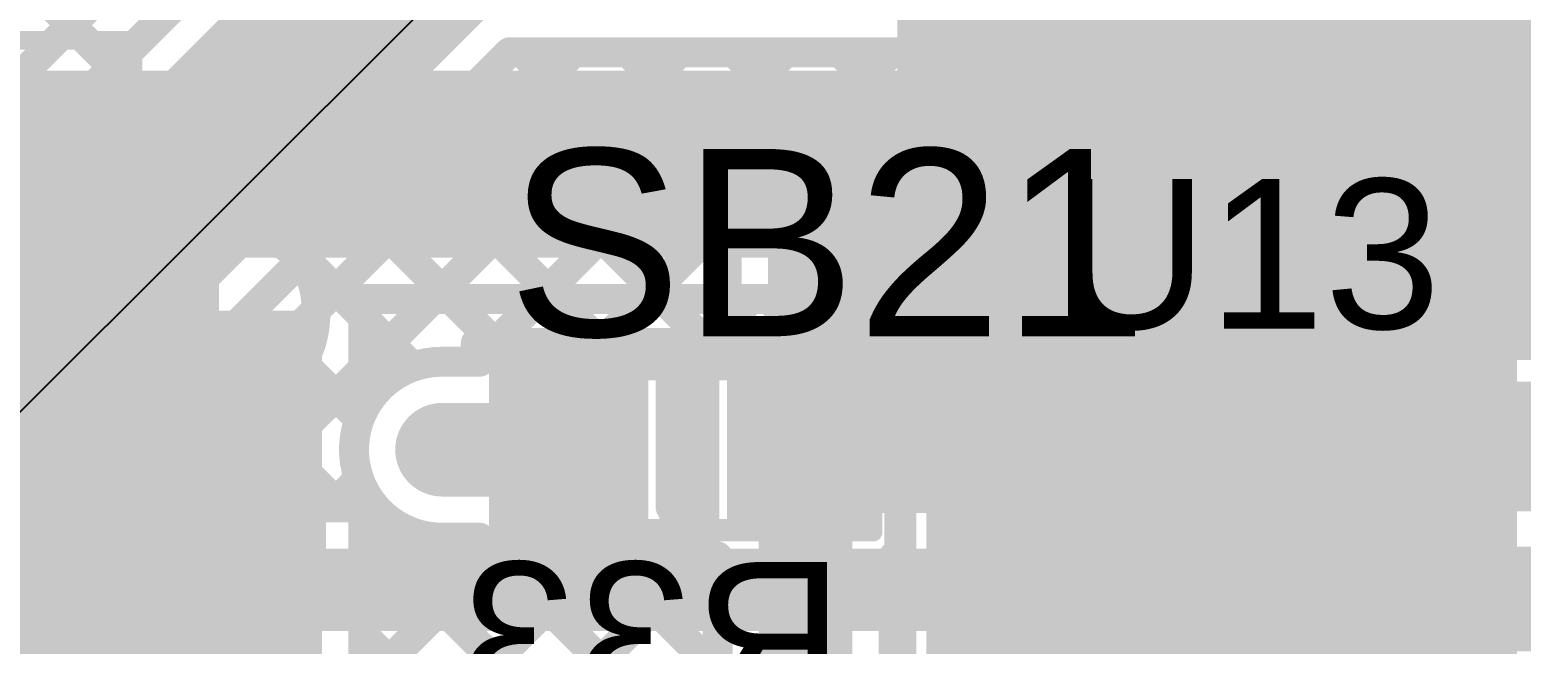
# Model space of a CAD drawing. Header units: millimetres. Extents: x 0 to 214, y 0 to 214.
# Drawn here: x 0.4181 to 0.8161, y 0.4729 to 0.637 of the extents above; entities that cross this region are included whole.
import ezdxf

# ---------------------------------------------------------------- set-up
doc = ezdxf.new("R2010")
doc.units = ezdxf.units.MM
doc.header["$MEASUREMENT"] = 0
for name, color, linetype in [('BottomLayer', 5, 'Continuous'), ('BottomOverlay', 54, 'Continuous'), ('BottomPaste', 16, 'Continuous'), ('BottomSolder', 6, 'Continuous'), ('MultiLayer', 9, 'Continuous'), ('TopLayer', 1, 'Continuous'), ('TopOverlay', 2, 'Continuous'), ('TopPaste', 8, 'Continuous'), ('TopSolder', 216, 'Continuous'), ('ViaHoleLayer', 16, 'Continuous')]:
    doc.layers.add(name, color=color, linetype=linetype)
doc.styles.add('Arial', font='', dxfattribs={"height": 0.2})
doc.styles.get('Arial').set_extended_font_data('Arial')

# ---------------------------------------------------------------- blocks, each defined once
blk = doc.blocks.new('SOT_23_6_25')
at = {"layer": 'TopLayer'}
for points in [[(-0.07323, 0.04961), (-0.02913, 0.04961), (-0.02913, 0.0252), (-0.07323, 0.0252)], [(0.02913, 0.04961), (0.07323, 0.04961), (0.07323, 0.0252), (0.02913, 0.0252)], [(-0.07323, 0.0122), (-0.02913, 0.0122), (-0.02913, -0.0122), (-0.07323, -0.0122)], [(0.02913, 0.0122), (0.07323, 0.0122), (0.07323, -0.0122), (0.02913, -0.0122)], [(-0.07323, -0.0252), (-0.02913, -0.0252), (-0.02913, -0.04961), (-0.07323, -0.04961)], [(0.02913, -0.0252), (0.07323, -0.0252), (0.07323, -0.04961), (0.02913, -0.04961)]]:
    blk.add_hatch(color=1, dxfattribs=at).paths.add_polyline_path(points)
at = {"layer": 'TopPaste'}
for points in [[(-0.07323, 0.04961), (-0.02913, 0.04961), (-0.02913, 0.0252), (-0.07323, 0.0252)], [(0.02913, 0.04961), (0.07323, 0.04961), (0.07323, 0.0252), (0.02913, 0.0252)], [(-0.07323, 0.0122), (-0.02913, 0.0122), (-0.02913, -0.0122), (-0.07323, -0.0122)], [(0.02913, 0.0122), (0.07323, 0.0122), (0.07323, -0.0122), (0.02913, -0.0122)], [(-0.07323, -0.0252), (-0.02913, -0.0252), (-0.02913, -0.04961), (-0.07323, -0.04961)], [(0.02913, -0.0252), (0.07323, -0.0252), (0.07323, -0.04961), (0.02913, -0.04961)]]:
    blk.add_hatch(color=8, dxfattribs=at).paths.add_polyline_path(points)
at = {"layer": 'TopSolder'}
for points in [[(-0.07723, 0.05361), (-0.02513, 0.05361), (-0.02513, 0.0212), (-0.07723, 0.0212)], [(0.02513, 0.05361), (0.07723, 0.05361), (0.07723, 0.0212), (0.02513, 0.0212)], [(-0.07723, 0.0162), (-0.02513, 0.0162), (-0.02513, -0.0162), (-0.07723, -0.0162)], [(0.02513, 0.0162), (0.07723, 0.0162), (0.07723, -0.0162), (0.02513, -0.0162)], [(-0.07723, -0.0212), (-0.02513, -0.0212), (-0.02513, -0.05361), (-0.07723, -0.05361)], [(0.02513, -0.0212), (0.07723, -0.0212), (0.07723, -0.05361), (0.02513, -0.05361)]]:
    blk.add_hatch(color=216, dxfattribs=at).paths.add_polyline_path(points)
at = {"layer": 'TopOverlay'}
for points, const_width in [([(-0.054, 0.063, 1), (-0.062, 0.063, 1)], 0.01), ([(-0.0645, 0.063, 1), (-0.0595, 0.063, 1)], 0.005), ([(-0.0565, 0.063, 1), (-0.0515, 0.063, 1)], 0.005), ([(-0.03125, 0.059, 1), (-0.02875, 0.059, 1)], 0.0025), ([(0.03275, 0.059, 1), (0.03525, 0.059, 1)], 0.0025), ([(-0.03125, -0.059, 1), (-0.02875, -0.059, 1)], 0.0025), ([(0.03275, -0.059, 1), (0.03525, -0.059, 1)], 0.0025)]:
    blk.add_lwpolyline(points, format="xyb", close=True, dxfattribs=dict(at, const_width=const_width))
at = {"layer": 'TopOverlay', "const_width": 0.005}
for points in [[(-0.03, 0.059), (0.034, 0.059)], [(-0.03, -0.059), (0.034, -0.059)]]:
    blk.add_lwpolyline(points, dxfattribs=at)
blk = doc.blocks.new('S______B______29')
at = {"layer": 'TopLayer'}
for points in [[(-0.045, -0.0175), (-0.045, 0.0175), (-0.015, 0.0175), (-0.015, -0.0175)], [(0.015, -0.0175), (0.015, 0.0175), (0.045, 0.0175), (0.045, -0.0175)]]:
    blk.add_hatch(color=1, dxfattribs=at).paths.add_polyline_path(points)
at = {"layer": 'TopPaste'}
for points in [[(-0.045, -0.0175), (-0.045, 0.0175), (-0.015, 0.0175), (-0.015, -0.0175)], [(0.015, -0.0175), (0.015, 0.0175), (0.045, 0.0175), (0.045, -0.0175)]]:
    blk.add_hatch(color=8, dxfattribs=at).paths.add_polyline_path(points)
at = {"layer": 'TopSolder'}
for points in [[(-0.049, -0.0215), (-0.049, 0.0215), (-0.011, 0.0215), (-0.011, -0.0215)], [(0.011, -0.0215), (0.011, 0.0215), (0.049, 0.0215), (0.049, -0.0215)]]:
    blk.add_hatch(color=216, dxfattribs=at).paths.add_polyline_path(points)
at = {"layer": 'TopOverlay', "const_width": 0.005}
for points in [[(0.05, 0.022), (-0.05, 0.022)], [(-0.05, 0.022), (-0.05, -0.022)], [(0.05, 0.022), (0.05, -0.022)], [(0.05, -0.022), (-0.05, -0.022)]]:
    blk.add_lwpolyline(points, dxfattribs=at)
at = {"layer": 'TopOverlay', "const_width": 0.0025}
for points in [[(-0.05125, 0.022, 1), (-0.04875, 0.022, 1)], [(-0.05125, 0.022, 1), (-0.04875, 0.022, 1)], [(0.04875, 0.022, 1), (0.05125, 0.022, 1)], [(0.04875, 0.022, 1), (0.05125, 0.022, 1)], [(-0.05125, -0.022, 1), (-0.04875, -0.022, 1)], [(-0.05125, -0.022, 1), (-0.04875, -0.022, 1)], [(0.04875, -0.022, 1), (0.05125, -0.022, 1)], [(0.04875, -0.022, 1), (0.05125, -0.022, 1)]]:
    blk.add_lwpolyline(points, format="xyb", close=True, dxfattribs=at)
blk = doc.blocks.new('RES_0603_B_61')
at = {"layer": 'BottomLayer'}
for points in [[(-0.045, -0.0175), (-0.045, 0.0175), (-0.015, 0.0175), (-0.015, -0.0175)], [(0.015, -0.0175), (0.015, 0.0175), (0.045, 0.0175), (0.045, -0.0175)]]:
    blk.add_hatch(color=5, dxfattribs=at).paths.add_polyline_path(points)
at = {"layer": 'BottomPaste'}
for points in [[(-0.045, -0.0175), (-0.045, 0.0175), (-0.015, 0.0175), (-0.015, -0.0175)], [(0.015, -0.0175), (0.015, 0.0175), (0.045, 0.0175), (0.045, -0.0175)]]:
    blk.add_hatch(color=16, dxfattribs=at).paths.add_polyline_path(points)
at = {"layer": 'BottomSolder'}
for points in [[(-0.049, -0.0215), (-0.049, 0.0215), (-0.011, 0.0215), (-0.011, -0.0215)], [(0.011, -0.0215), (0.011, 0.0215), (0.049, 0.0215), (0.049, -0.0215)]]:
    blk.add_hatch(color=6, dxfattribs=at).paths.add_polyline_path(points)
at = {"layer": 'BottomOverlay', "const_width": 0.005}
for points in [[(-0.049, 0.021), (-0.049, -0.021)], [(0.049, 0.021), (-0.049, 0.021)], [(0.049, 0.021), (0.049, -0.021)], [(0.049, -0.021), (-0.049, -0.021)]]:
    blk.add_lwpolyline(points, dxfattribs=at)
at = {"layer": 'BottomOverlay', "const_width": 0.0025}
for points in [[(-0.05025, 0.021, 1), (-0.04775, 0.021, 1)], [(-0.05025, 0.021, 1), (-0.04775, 0.021, 1)], [(0.04775, 0.021, 1), (0.05025, 0.021, 1)], [(0.04775, 0.021, 1), (0.05025, 0.021, 1)], [(-0.05025, -0.021, 1), (-0.04775, -0.021, 1)], [(-0.05025, -0.021, 1), (-0.04775, -0.021, 1)], [(0.04775, -0.021, 1), (0.05025, -0.021, 1)], [(0.04775, -0.021, 1), (0.05025, -0.021, 1)]]:
    blk.add_lwpolyline(points, format="xyb", close=True, dxfattribs=at)
blk = doc.blocks.new('TBP01R1_508_02BE_100')
at = {"layer": 'BottomLayer'}
h = blk.add_hatch(color=5, dxfattribs=at)
edge = h.paths.add_edge_path()
edge.add_arc((0.1, 0), 0.05906, 0, 360)
at = {"layer": 'BottomSolder'}
h = blk.add_hatch(color=6, dxfattribs=at)
edge = h.paths.add_edge_path()
edge.add_arc((0.1, 0), 0.06306, 0, 360)
at = {"layer": 'MultiLayer'}
h = blk.add_hatch(color=9, dxfattribs=at)
edge = h.paths.add_edge_path()
edge.add_arc((0.1, 0), 0.05906, 0, 360)
at = {"layer": 'TopLayer'}
h = blk.add_hatch(color=1, dxfattribs=at)
edge = h.paths.add_edge_path()
edge.add_arc((0.1, 0), 0.05906, 0, 360)
at = {"layer": 'TopSolder'}
h = blk.add_hatch(color=216, dxfattribs=at)
edge = h.paths.add_edge_path()
edge.add_arc((0.1, 0), 0.06306, 0, 360)
at = {"layer": 'TopOverlay', "const_width": 0.005}
for points in [[(0.2315, 0.3937), (0.2315, -0.07874)], [(-0.2315, -0.07874), (0.2315, -0.07874)]]:
    blk.add_lwpolyline(points, dxfattribs=at)
at = {"layer": 'TopOverlay', "const_width": 0.0025}
blk.add_lwpolyline([(0.23025, -0.07874, 1), (0.23275, -0.07874, 1)], format="xyb", close=True, dxfattribs=at)
blk.add_lwpolyline([(0.23025, -0.07874, 1), (0.23275, -0.07874, 1)], format="xyb", close=True, dxfattribs=at)
blk = doc.blocks.new('PMEG045V100EPD_B_264')
at = {"layer": 'BottomLayer'}
for points in [[(-0.0748, 0.18425), (0.0748, 0.18425), (0.0748, -0.01102), (-0.0748, -0.01102)], [(-0.07343, -0.05827), (-0.01043, -0.05827), (-0.01043, -0.11496), (-0.07343, -0.11496)], [(0.01043, -0.05827), (0.07343, -0.05827), (0.07343, -0.11496), (0.01043, -0.11496)]]:
    blk.add_hatch(color=5, dxfattribs=at).paths.add_polyline_path(points)
at = {"layer": 'BottomOverlay'}
for points in [[(-0.08399, 0.18799), (0.08601, 0.18799), (0.08601, 0.29099), (-0.08399, 0.29099)], [(-0.085, 0.14598), (-0.076, 0.14598), (-0.076, 0.18898), (-0.085, 0.18898)], [(0.07599, 0.14599), (0.08499, 0.14599), (0.08499, 0.18899), (0.07599, 0.18899)]]:
    blk.add_hatch(color=54, dxfattribs=at).paths.add_polyline_path(points)
at = {"layer": 'BottomPaste'}
for points in [[(-0.0748, 0.18425), (0.0748, 0.18425), (0.0748, -0.01102), (-0.0748, -0.01102)], [(-0.07343, -0.05827), (-0.01043, -0.05827), (-0.01043, -0.11496), (-0.07343, -0.11496)], [(0.01043, -0.05827), (0.07343, -0.05827), (0.07343, -0.11496), (0.01043, -0.11496)]]:
    blk.add_hatch(color=16, dxfattribs=at).paths.add_polyline_path(points)
at = {"layer": 'BottomSolder'}
for points in [[(-0.0788, 0.18825), (0.0788, 0.18825), (0.0788, -0.01502), (-0.0788, -0.01502)], [(-0.07743, -0.05427), (-0.00643, -0.05427), (-0.00643, -0.11896), (-0.07743, -0.11896)], [(0.00643, -0.05427), (0.07743, -0.05427), (0.07743, -0.11896), (0.00643, -0.11896)]]:
    blk.add_hatch(color=6, dxfattribs=at).paths.add_polyline_path(points)
at = {"layer": 'BottomOverlay', "const_width": 0.005}
for points in [[(-0.084, -0.08236), (-0.084, 0.291)], [(-0.084, 0.291), (0.086, 0.291)], [(0.086, -0.08178), (0.086, 0.291)], [(0.07944, -0.08178), (0.086, -0.08178)], [(-0.084, -0.08236), (-0.07981, -0.08236)]]:
    blk.add_lwpolyline(points, dxfattribs=at)
at = {"layer": 'BottomOverlay', "const_width": 0.0025}
for points in [[(-0.08525, 0.291, 1), (-0.08275, 0.291, 1)], [(-0.08525, 0.291, 1), (-0.08275, 0.291, 1)], [(0.08475, 0.291, 1), (0.08725, 0.291, 1)], [(0.08475, 0.291, 1), (0.08725, 0.291, 1)], [(0.07819, -0.08178, 1), (0.08069, -0.08178, 1)], [(0.08475, -0.08178, 1), (0.08725, -0.08178, 1)], [(0.08475, -0.08178, 1), (0.08725, -0.08178, 1)], [(-0.08525, -0.08236, 1), (-0.08275, -0.08236, 1)], [(-0.08525, -0.08236, 1), (-0.08275, -0.08236, 1)], [(-0.08106, -0.08236, 1), (-0.07856, -0.08236, 1)]]:
    blk.add_lwpolyline(points, format="xyb", close=True, dxfattribs=at)

msp = doc.modelspace()

# ---------------------------------------------------------------- hatches: boundary and pattern name
at = {"layer": 'BottomLayer'}
h = msp.add_hatch(color=5, dxfattribs=at)
edge = h.paths.add_edge_path()
edge.add_arc((0.667, 0.574), 0.01181, 0, 360)
h = msp.add_hatch(color=5, dxfattribs=at)
edge = h.paths.add_edge_path()
edge.add_arc((0.694, 0.574), 0.01181, 0, 360)
msp.add_hatch(color=5, dxfattribs=at).paths.add_polyline_path([(0.30014, 0.40928), (0.49614, 0.40928), (0.49614, 0.562), (0.30014, 0.562)])
h = msp.add_hatch(color=5, dxfattribs=at)
edge = h.paths.add_edge_path()
edge.add_arc((0.52814, 0.52487), 0.01181, 0, 360)
at = {"layer": 'BottomSolder'}
h = msp.add_hatch(color=6, dxfattribs=at)
edge = h.paths.add_edge_path()
edge.add_arc((0.667, 0.574), 0.00991, 0, 360)
h = msp.add_hatch(color=6, dxfattribs=at)
edge = h.paths.add_edge_path()
edge.add_arc((0.694, 0.574), 0.00991, 0, 360)
h = msp.add_hatch(color=6, dxfattribs=at)
edge = h.paths.add_edge_path()
edge.add_arc((0.52814, 0.52487), 0.00991, 0, 360)
at = {"layer": 'TopLayer'}
for points in [[(0.709, 0.592), (0.6151, 0.592), (0.6151, 0.508), (0.709, 0.508)], [(0.764, 0.5084), (0.861, 0.5084), (0.861, 0.543), (0.764, 0.543)], [(0.764, 0.471), (0.865, 0.471), (0.865, 0.499), (0.764, 0.499)]]:
    msp.add_hatch(color=1, dxfattribs=at).paths.add_polyline_path(points)
h = msp.add_hatch(color=1, dxfattribs=at)
edge = h.paths.add_edge_path()
edge.add_arc((0.667, 0.574), 0.01181, 0, 360)
h = msp.add_hatch(color=1, dxfattribs=at)
edge = h.paths.add_edge_path()
edge.add_arc((0.694, 0.574), 0.01181, 0, 360)
h = msp.add_hatch(color=1, dxfattribs=at)
edge = h.paths.add_edge_path()
edge.add_arc((0.52814, 0.52487), 0.01181, 0, 360)
at = {"layer": 'TopSolder'}
h = msp.add_hatch(color=216, dxfattribs=at)
edge = h.paths.add_edge_path()
edge.add_arc((0.667, 0.574), 0.00991, 0, 360)
h = msp.add_hatch(color=216, dxfattribs=at)
edge = h.paths.add_edge_path()
edge.add_arc((0.694, 0.574), 0.00991, 0, 360)
h = msp.add_hatch(color=216, dxfattribs=at)
edge = h.paths.add_edge_path()
edge.add_arc((0.52814, 0.52487), 0.00991, 0, 360)
at = {"layer": 'ViaHoleLayer'}
h = msp.add_hatch(color=16, dxfattribs=at)
edge = h.paths.add_edge_path()
edge.add_arc((0.667, 0.574), 0.00591, 0, 360)
h = msp.add_hatch(color=16, dxfattribs=at)
edge = h.paths.add_edge_path()
edge.add_arc((0.694, 0.574), 0.00591, 0, 360)
h = msp.add_hatch(color=16, dxfattribs=at)
edge = h.paths.add_edge_path()
edge.add_arc((0.52814, 0.52487), 0.00591, 0, 360)

# ---------------------------------------------------------------- linework, layer by layer
at = {"layer": 'BottomLayer'}
for points, const_width in [([(0.771, 0.669), (0.913, 0.527)], 0.05), ([(0.27112, 0.60112), (0.68634, 0.60112)], 0.05), ([(0.68634, 0.60112), (0.70373, 0.58373)], 0.05), ([(0.70373, 0.58373), (0.73614, 0.55132)], 0.05), ([(0.73614, 0.52849), (0.73614, 0.55132)], 0.05), ([(0.50714, 0.56512), (0.64599, 0.56512)], 0.008), ([(0.50714, 0.54657), (0.5257, 0.56512)], 0.008), ([(0.50714, 0.53542), (0.50714, 0.56512)], 0.008), ([(0.53049, 0.56512), (0.54224, 0.55337)], 0.008), ([(0.54223, 0.55337), (0.55398, 0.56512)], 0.008), ([(0.55877, 0.56512), (0.57053, 0.55337)], 0.008), ([(0.57051, 0.55337), (0.58226, 0.56512)], 0.008), ([(0.58706, 0.56512), (0.59881, 0.55337)], 0.008), ([(0.5988, 0.55337), (0.61055, 0.56512)], 0.008), ([(0.61534, 0.56512), (0.62709, 0.55337)], 0.008), ([(0.62708, 0.55337), (0.63883, 0.56512)], 0.008), ([(0.64363, 0.56512), (0.65034, 0.55841)], 0.008), ([(0.50714, 0.56019), (0.5203, 0.54703)], 0.008), ([(0.65034, 0.39), (0.65034, 0.55842)], 0.008), ([(0.53814, 0.54837), (0.53814, 0.55337)], 0.008), ([(0.53814, 0.55337), (0.59014, 0.55337)], 0.008), ([(0.53814, 0.54928), (0.54223, 0.55337)], 0.008), ([(0.59014, 0.49637), (0.59014, 0.55337)], 0.008), ([(0.59814, 0.55337), (0.65014, 0.55337)], 0.008), ([(0.59814, 0.49637), (0.59814, 0.55337)], 0.008), ([(0.65014, 0.49637), (0.65014, 0.55337)], 0.008), ([(0.59014, 0.54471), (0.59814, 0.55271)], 0.008), ([(0.52814, 0.54837), (0.53814, 0.54837)], 0.008), ([(0.52814, 0.52487), (0.56414, 0.52487)], 0.025), ([(0.59014, 0.53376), (0.59814, 0.52576)], 0.008), ([(0.62514, 0.32286), (0.62514, 0.52287)], 0.025), ([(0.59014, 0.51643), (0.59814, 0.52443)], 0.008), ([(0.50714, 0.40717), (0.50714, 0.51432)], 0.008), ([(0.59014, 0.50547), (0.59814, 0.49747)], 0.008), ([(0.50714, 0.50362), (0.60164, 0.40912)], 0.008), ([(0.50714, 0.49), (0.51998, 0.50283)], 0.008), ([(0.52814, 0.50137), (0.53814, 0.50137)], 0.008), ([(0.53814, 0.49637), (0.53814, 0.50137)], 0.008), ([(0.53814, 0.5009), (0.54267, 0.49637)], 0.008), ([(0.50714, 0.46171), (0.5418, 0.49637)], 0.008), ([(0.50714, 0.43343), (0.57008, 0.49637)], 0.008), ([(0.50714, 0.40515), (0.59837, 0.49637)], 0.008), ([(0.53814, 0.49637), (0.59014, 0.49637)], 0.008), ([(0.54267, 0.49637), (0.60164, 0.4374)], 0.008), ([(0.57096, 0.49637), (0.60164, 0.46569)], 0.008), ([(0.59814, 0.49637), (0.60164, 0.49637)], 0.008), ([(0.59924, 0.49637), (0.60164, 0.49397)], 0.008), ([(0.60164, 0.32293), (0.60164, 0.49637)], 0.008), ([(0.64864, 0.32286), (0.64864, 0.49637)], 0.008), ([(0.50714, 0.47533), (0.60164, 0.38083)], 0.008), ([(0.50714, 0.37686), (0.60164, 0.47136)], 0.008)]:
    msp.add_lwpolyline(points, dxfattribs=dict(at, const_width=const_width))
for points, const_width in [([(0.67384, 0.60112, 1), (0.69884, 0.60112, 1)], 0.025), ([(0.67384, 0.60112, 1), (0.69884, 0.60112, 1)], 0.025), ([(0.69123, 0.58373, 1), (0.71623, 0.58373, 1)], 0.025), ([(0.69123, 0.58373, 1), (0.71623, 0.58373, 1)], 0.025), ([(0.72364, 0.55132, 1), (0.74864, 0.55132, 1)], 0.025), ([(0.72364, 0.55132, 1), (0.74864, 0.55132, 1)], 0.025), ([(0.50514, 0.56512, 1), (0.50914, 0.56512, 1)], 0.004), ([(0.50514, 0.56512, 1), (0.50914, 0.56512, 1)], 0.004), ([(0.5237, 0.56512, 1), (0.5277, 0.56512, 1)], 0.004), ([(0.52849, 0.56512, 1), (0.53249, 0.56512, 1)], 0.004), ([(0.55198, 0.56512, 1), (0.55598, 0.56512, 1)], 0.004), ([(0.55677, 0.56512, 1), (0.56077, 0.56512, 1)], 0.004), ([(0.58026, 0.56512, 1), (0.58426, 0.56512, 1)], 0.004), ([(0.58506, 0.56512, 1), (0.58906, 0.56512, 1)], 0.004), ([(0.60855, 0.56512, 1), (0.61255, 0.56512, 1)], 0.004), ([(0.61334, 0.56512, 1), (0.61734, 0.56512, 1)], 0.004), ([(0.63683, 0.56512, 1), (0.64083, 0.56512, 1)], 0.004), ([(0.64163, 0.56512, 1), (0.64563, 0.56512, 1)], 0.004), ([(0.64399, 0.56512, 1), (0.64799, 0.56512, 1)], 0.004), ([(0.64399, 0.56512, 1), (0.64799, 0.56512, 1)], 0.004), ([(0.50514, 0.56019, 1), (0.50914, 0.56019, 1)], 0.004), ([(0.64834, 0.55842, 1), (0.65234, 0.55842, 1)], 0.004), ([(0.64834, 0.55842, 1), (0.65234, 0.55842, 1)], 0.004), ([(0.64834, 0.55841, 1), (0.65234, 0.55841, 1)], 0.004), ([(0.53614, 0.55337, 1), (0.54014, 0.55337, 1)], 0.004), ([(0.53614, 0.55337, 1), (0.54014, 0.55337, 1)], 0.004), ([(0.54023, 0.55337, 1), (0.54423, 0.55337, 1)], 0.004), ([(0.54023, 0.55337, 1), (0.54423, 0.55337, 1)], 0.004), ([(0.54024, 0.55337, 1), (0.54424, 0.55337, 1)], 0.004), ([(0.56851, 0.55337, 1), (0.57251, 0.55337, 1)], 0.004), ([(0.56853, 0.55337, 1), (0.57253, 0.55337, 1)], 0.004), ([(0.58814, 0.55337, 1), (0.59214, 0.55337, 1)], 0.004), ([(0.58814, 0.55337, 1), (0.59214, 0.55337, 1)], 0.004), ([(0.59614, 0.55337, 1), (0.60014, 0.55337, 1)], 0.004), ([(0.59614, 0.55337, 1), (0.60014, 0.55337, 1)], 0.004), ([(0.5968, 0.55337, 1), (0.6008, 0.55337, 1)], 0.004), ([(0.59681, 0.55337, 1), (0.60081, 0.55337, 1)], 0.004), ([(0.62508, 0.55337, 1), (0.62908, 0.55337, 1)], 0.004), ([(0.62509, 0.55337, 1), (0.62909, 0.55337, 1)], 0.004), ([(0.64814, 0.55337, 1), (0.65214, 0.55337, 1)], 0.004), ([(0.64814, 0.55337, 1), (0.65214, 0.55337, 1)], 0.004), ([(0.53614, 0.54928, 1), (0.54014, 0.54928, 1)], 0.004), ([(0.59614, 0.55271, 1), (0.60014, 0.55271, 1)], 0.004), ([(0.72364, 0.52849, 1), (0.74864, 0.52849, 1)], 0.025), ([(0.50514, 0.54657, 1), (0.50914, 0.54657, 1)], 0.004), ([(0.5183, 0.54703, 1), (0.5223, 0.54703, 1)], 0.004), ([(0.52614, 0.54837, 1), (0.53014, 0.54837, 1)], 0.004), ([(0.52614, 0.54837, 1), (0.53014, 0.54837, 1)], 0.004), ([(0.53614, 0.54837, 1), (0.54014, 0.54837, 1)], 0.004), ([(0.53614, 0.54837, 1), (0.54014, 0.54837, 1)], 0.004), ([(0.58814, 0.54471, 1), (0.59214, 0.54471, 1)], 0.004), ([(0.50514, 0.53542, 1), (0.50914, 0.53542, 1)], 0.004), ([(0.50514, 0.53542, 1), (0.50914, 0.53542, 1)], 0.004), ([(0.52189, 0.52487, 1), (0.53439, 0.52487, 1)], 0.0125), ([(0.55789, 0.52487, 1), (0.57039, 0.52487, 1)], 0.0125), ([(0.58814, 0.53376, 1), (0.59214, 0.53376, 1)], 0.004), ([(0.61889, 0.52287, 1), (0.63139, 0.52287, 1)], 0.0125), ([(0.59614, 0.52576, 1), (0.60014, 0.52576, 1)], 0.004), ([(0.59614, 0.52443, 1), (0.60014, 0.52443, 1)], 0.004), ([(0.50514, 0.51432, 1), (0.50914, 0.51432, 1)], 0.004), ([(0.50514, 0.51432, 1), (0.50914, 0.51432, 1)], 0.004), ([(0.58814, 0.51643, 1), (0.59214, 0.51643, 1)], 0.004), ([(0.58814, 0.50547, 1), (0.59214, 0.50547, 1)], 0.004), ([(0.50514, 0.50362, 1), (0.50914, 0.50362, 1)], 0.004), ([(0.51798, 0.50283, 1), (0.52198, 0.50283, 1)], 0.004), ([(0.52614, 0.50137, 1), (0.53014, 0.50137, 1)], 0.004), ([(0.52614, 0.50137, 1), (0.53014, 0.50137, 1)], 0.004), ([(0.53614, 0.50137, 1), (0.54014, 0.50137, 1)], 0.004), ([(0.53614, 0.50137, 1), (0.54014, 0.50137, 1)], 0.004), ([(0.53614, 0.5009, 1), (0.54014, 0.5009, 1)], 0.004), ([(0.59614, 0.49747, 1), (0.60014, 0.49747, 1)], 0.004), ([(0.53614, 0.49637, 1), (0.54014, 0.49637, 1)], 0.004), ([(0.53614, 0.49637, 1), (0.54014, 0.49637, 1)], 0.004), ([(0.5398, 0.49637, 1), (0.5438, 0.49637, 1)], 0.004), ([(0.54067, 0.49637, 1), (0.54467, 0.49637, 1)], 0.004), ([(0.54067, 0.49637, 1), (0.54467, 0.49637, 1)], 0.004), ([(0.56808, 0.49637, 1), (0.57208, 0.49637, 1)], 0.004), ([(0.56896, 0.49637, 1), (0.57296, 0.49637, 1)], 0.004), ([(0.58814, 0.49637, 1), (0.59214, 0.49637, 1)], 0.004), ([(0.58814, 0.49637, 1), (0.59214, 0.49637, 1)], 0.004), ([(0.59614, 0.49637, 1), (0.60014, 0.49637, 1)], 0.004), ([(0.59614, 0.49637, 1), (0.60014, 0.49637, 1)], 0.004), ([(0.59637, 0.49637, 1), (0.60037, 0.49637, 1)], 0.004), ([(0.59724, 0.49637, 1), (0.60124, 0.49637, 1)], 0.004), ([(0.59964, 0.49637, 1), (0.60364, 0.49637, 1)], 0.004), ([(0.59964, 0.49637, 1), (0.60364, 0.49637, 1)], 0.004), ([(0.59964, 0.49397, 1), (0.60364, 0.49397, 1)], 0.004), ([(0.64664, 0.49637, 1), (0.65064, 0.49637, 1)], 0.004), ([(0.64814, 0.49637, 1), (0.65214, 0.49637, 1)], 0.004), ([(0.50514, 0.49, 1), (0.50914, 0.49, 1)], 0.004), ([(0.50514, 0.47533, 1), (0.50914, 0.47533, 1)], 0.004), ([(0.59964, 0.47136, 1), (0.60364, 0.47136, 1)], 0.004)]:
    msp.add_lwpolyline(points, format="xyb", close=True, dxfattribs=dict(at, const_width=const_width))
at = {"layer": 'BottomLayer', "const_width": 0.008}
for points in [[(0.65034, 0.55842, -0.088254), (0.64599, 0.56512)], [(0.50714, 0.53542, -0.283591), (0.52814, 0.54837)], [(0.52814, 0.50137, -0.283591), (0.50714, 0.51432)]]:
    msp.add_lwpolyline(points, format="xyb", dxfattribs=at)
at = {"layer": 'BottomSolder'}
msp.add_line((0.01449, 0.13433), (214.06023, 213.98652), dxfattribs=at)
at = {"layer": 'TopLayer'}
for points, const_width in [([(0.33192, 0.70712), (0.42617, 0.61287)], 0.008), ([(0.36021, 0.70712), (0.44032, 0.62701)], 0.008), ([(0.36357, 0.5727), (0.49799, 0.70712)], 0.008), ([(0.38398, 0.57068), (0.50571, 0.69241)], 0.008), ([(0.36694, 0.50272), (0.53122, 0.667)], 0.05), ([(0.43489, 0.51976), (0.54613, 0.631)], 0.008), ([(0.44176, 0.50947), (0.56329, 0.631)], 0.008), ([(0.47004, 0.50947), (0.59157, 0.631)], 0.008), ([(0.54223, 0.55337), (0.61986, 0.631)], 0.008), ([(0.54613, 0.631), (0.7966, 0.631)], 0.008), ([(0.54947, 0.631), (0.6041, 0.57636)], 0.008), ([(0.57775, 0.631), (0.60575, 0.603)], 0.008), ([(0.60603, 0.631), (0.63403, 0.603)], 0.008), ([(0.62014, 0.603), (0.64814, 0.631)], 0.008), ([(0.63432, 0.631), (0.66232, 0.603)], 0.008), ([(0.64843, 0.603), (0.67643, 0.631)], 0.008), ([(0.6626, 0.631), (0.6906, 0.603)], 0.008), ([(0.67671, 0.603), (0.70471, 0.631)], 0.008), ([(0.69089, 0.631), (0.71889, 0.603)], 0.008), ([(0.70499, 0.603), (0.73299, 0.631)], 0.008), ([(0.71917, 0.631), (0.75518, 0.59499)], 0.008), ([(0.72, 0.58972), (0.76128, 0.631)], 0.008), ([(0.72, 0.56144), (0.78956, 0.631)], 0.008), ([(0.74746, 0.631), (0.76932, 0.60913)], 0.008), ([(0.77574, 0.631), (0.78346, 0.62328)], 0.008), ([(0.72, 0.55981), (0.78479, 0.6246)], 0.008), ([(0.53365, 0.61853), (0.59881, 0.55337)], 0.008), ([(0.733, 0.53958), (0.80142, 0.608)], 0.025), ([(0.80142, 0.608), (0.967, 0.608)], 0.025), ([(0.51951, 0.60438), (0.57053, 0.55337)], 0.008), ([(0.6041, 0.603), (0.72, 0.603)], 0.008), ([(0.6041, 0.55337), (0.6041, 0.603)], 0.008), ([(0.72, 0.55981), (0.72, 0.603)], 0.008), ([(0.72, 0.60189), (0.74104, 0.58085)], 0.008), ([(0.50537, 0.59024), (0.54224, 0.55337)], 0.008), ([(0.57051, 0.55337), (0.6041, 0.58696)], 0.008), ([(0.78066, 0.554), (0.81116, 0.5845)], 0.008), ([(0.812, 0.554), (0.812, 0.5845)], 0.008), ([(0.49123, 0.5761), (0.5203, 0.54703)], 0.008), ([(0.72, 0.5736), (0.7269, 0.56671)], 0.008), ([(0.80256, 0.5759), (0.812, 0.56646)], 0.008), ([(0.79742, 0.554), (0.812, 0.56858)], 0.008), ([(0.47709, 0.56196), (0.50608, 0.53296)], 0.008), ([(0.78841, 0.56176), (0.79617, 0.554)], 0.008), ([(0.5988, 0.55337), (0.6041, 0.55867)], 0.008), ([(0.53714, 0.55337), (0.58914, 0.55337)], 0.008), ([(0.53714, 0.54837), (0.53714, 0.55337)], 0.008), ([(0.58914, 0.50947), (0.58914, 0.55337)], 0.008), ([(0.59714, 0.55337), (0.6041, 0.55337)], 0.008), ([(0.59714, 0.50947), (0.59714, 0.55337)], 0.008), ([(0.78066, 0.554), (0.812, 0.554)], 0.008), ([(0.58914, 0.54371), (0.59714, 0.55171)], 0.008), ([(0.46294, 0.54782), (0.50129, 0.50947)], 0.008), ([(0.52814, 0.54837), (0.53714, 0.54837)], 0.008), ([(0.733, 0.459), (0.733, 0.53958)], 0.025), ([(0.4488, 0.53367), (0.47301, 0.50947)], 0.008), ([(0.52814, 0.52487), (0.56314, 0.52487)], 0.025), ([(0.58914, 0.53476), (0.59714, 0.52676)], 0.008), ([(0.62214, 0.52487), (0.62229, 0.52472)], 0.025), ([(0.68481, 0.52472), (0.68496, 0.52457)], 0.025), ([(0.58914, 0.51543), (0.59714, 0.52343)], 0.008), ([(0.43504, 0.51915), (0.44472, 0.50947)], 0.008), ([(0.49833, 0.50947), (0.50596, 0.5171)], 0.008), ([(0.43667, 0.50947), (0.51039, 0.50947)], 0.008), ([(0.58914, 0.50947), (0.59714, 0.50947)], 0.008), ([(0.3822, 0.48747), (0.68466, 0.48747)], 0.022), ([(0.733, 0.459), (0.76088, 0.48688)], 0.025), ([(0.76088, 0.48688), (0.77777, 0.48688)], 0.025)]:
    msp.add_lwpolyline(points, dxfattribs=dict(at, const_width=const_width))
for points, const_width in [([(0.54413, 0.631, 1), (0.54813, 0.631, 1)], 0.004), ([(0.54413, 0.631, 1), (0.54813, 0.631, 1)], 0.004), ([(0.54747, 0.631, 1), (0.55147, 0.631, 1)], 0.004), ([(0.56129, 0.631, 1), (0.56529, 0.631, 1)], 0.004), ([(0.57575, 0.631, 1), (0.57975, 0.631, 1)], 0.004), ([(0.58957, 0.631, 1), (0.59357, 0.631, 1)], 0.004), ([(0.60403, 0.631, 1), (0.60803, 0.631, 1)], 0.004), ([(0.61786, 0.631, 1), (0.62186, 0.631, 1)], 0.004), ([(0.63232, 0.631, 1), (0.63632, 0.631, 1)], 0.004), ([(0.64614, 0.631, 1), (0.65014, 0.631, 1)], 0.004), ([(0.6606, 0.631, 1), (0.6646, 0.631, 1)], 0.004), ([(0.67443, 0.631, 1), (0.67843, 0.631, 1)], 0.004), ([(0.68889, 0.631, 1), (0.69289, 0.631, 1)], 0.004), ([(0.70271, 0.631, 1), (0.70671, 0.631, 1)], 0.004), ([(0.71717, 0.631, 1), (0.72117, 0.631, 1)], 0.004), ([(0.73099, 0.631, 1), (0.73499, 0.631, 1)], 0.004), ([(0.74546, 0.631, 1), (0.74946, 0.631, 1)], 0.004), ([(0.75928, 0.631, 1), (0.76328, 0.631, 1)], 0.004), ([(0.77374, 0.631, 1), (0.77774, 0.631, 1)], 0.004), ([(0.78756, 0.631, 1), (0.79156, 0.631, 1)], 0.004), ([(0.7946, 0.631, 1), (0.7986, 0.631, 1)], 0.004), ([(0.7946, 0.631, 1), (0.7986, 0.631, 1)], 0.004), ([(0.7946, 0.631, 1), (0.7986, 0.631, 1)], 0.004), ([(0.43832, 0.62701, 1), (0.44232, 0.62701, 1)], 0.004), ([(0.78146, 0.62328, 1), (0.78546, 0.62328, 1)], 0.004), ([(0.78279, 0.6246, 1), (0.78679, 0.6246, 1)], 0.004), ([(0.78279, 0.6246, 1), (0.78679, 0.6246, 1)], 0.004), ([(0.78281, 0.62462, 1), (0.78681, 0.62462, 1)], 0.004), ([(0.53165, 0.61853, 1), (0.53565, 0.61853, 1)], 0.004), ([(0.42417, 0.61287, 1), (0.42817, 0.61287, 1)], 0.004), ([(0.79517, 0.608, 1), (0.80767, 0.608, 1)], 0.0125), ([(0.79517, 0.608, 1), (0.80767, 0.608, 1)], 0.0125), ([(0.76732, 0.60913, 1), (0.77132, 0.60913, 1)], 0.004), ([(0.51751, 0.60438, 1), (0.52151, 0.60438, 1)], 0.004), ([(0.6021, 0.603, 1), (0.6061, 0.603, 1)], 0.004), ([(0.6021, 0.603, 1), (0.6061, 0.603, 1)], 0.004), ([(0.60375, 0.603, 1), (0.60775, 0.603, 1)], 0.004), ([(0.61814, 0.603, 1), (0.62214, 0.603, 1)], 0.004), ([(0.63203, 0.603, 1), (0.63603, 0.603, 1)], 0.004), ([(0.64643, 0.603, 1), (0.65043, 0.603, 1)], 0.004), ([(0.66032, 0.603, 1), (0.66432, 0.603, 1)], 0.004), ([(0.67471, 0.603, 1), (0.67871, 0.603, 1)], 0.004), ([(0.6886, 0.603, 1), (0.6926, 0.603, 1)], 0.004), ([(0.70299, 0.603, 1), (0.70699, 0.603, 1)], 0.004), ([(0.71689, 0.603, 1), (0.72089, 0.603, 1)], 0.004), ([(0.718, 0.603, 1), (0.722, 0.603, 1)], 0.004), ([(0.718, 0.603, 1), (0.722, 0.603, 1)], 0.004), ([(0.718, 0.60189, 1), (0.722, 0.60189, 1)], 0.004), ([(0.75318, 0.59499, 1), (0.75718, 0.59499, 1)], 0.004), ([(0.50337, 0.59024, 1), (0.50737, 0.59024, 1)], 0.004), ([(0.718, 0.58972, 1), (0.722, 0.58972, 1)], 0.004), ([(0.6021, 0.58696, 1), (0.6061, 0.58696, 1)], 0.004), ([(0.80916, 0.5845, 1), (0.81316, 0.5845, 1)], 0.004), ([(0.81, 0.5845, 1), (0.814, 0.5845, 1)], 0.004), ([(0.73904, 0.58085, 1), (0.74304, 0.58085, 1)], 0.004), ([(0.48923, 0.5761, 1), (0.49323, 0.5761, 1)], 0.004), ([(0.6021, 0.57636, 1), (0.6061, 0.57636, 1)], 0.004), ([(0.718, 0.5736, 1), (0.722, 0.5736, 1)], 0.004), ([(0.80056, 0.5759, 1), (0.80456, 0.5759, 1)], 0.004), ([(0.7249, 0.56671, 1), (0.7289, 0.56671, 1)], 0.004), ([(0.81, 0.56858, 1), (0.814, 0.56858, 1)], 0.004), ([(0.81, 0.56646, 1), (0.814, 0.56646, 1)], 0.004), ([(0.47509, 0.56196, 1), (0.47909, 0.56196, 1)], 0.004), ([(0.718, 0.56144, 1), (0.722, 0.56144, 1)], 0.004), ([(0.78641, 0.56176, 1), (0.79041, 0.56176, 1)], 0.004), ([(0.6021, 0.55867, 1), (0.6061, 0.55867, 1)], 0.004), ([(0.718, 0.55981, 1), (0.722, 0.55981, 1)], 0.004), ([(0.718, 0.55981, 1), (0.722, 0.55981, 1)], 0.004), ([(0.53514, 0.55337, 1), (0.53914, 0.55337, 1)], 0.004), ([(0.53514, 0.55337, 1), (0.53914, 0.55337, 1)], 0.004), ([(0.54023, 0.55337, 1), (0.54423, 0.55337, 1)], 0.004), ([(0.54024, 0.55337, 1), (0.54424, 0.55337, 1)], 0.004), ([(0.56851, 0.55337, 1), (0.57251, 0.55337, 1)], 0.004), ([(0.56853, 0.55337, 1), (0.57253, 0.55337, 1)], 0.004), ([(0.58714, 0.55337, 1), (0.59114, 0.55337, 1)], 0.004), ([(0.58714, 0.55337, 1), (0.59114, 0.55337, 1)], 0.004), ([(0.59514, 0.55337, 1), (0.59914, 0.55337, 1)], 0.004), ([(0.59514, 0.55337, 1), (0.59914, 0.55337, 1)], 0.004), ([(0.5968, 0.55337, 1), (0.6008, 0.55337, 1)], 0.004), ([(0.59681, 0.55337, 1), (0.60081, 0.55337, 1)], 0.004), ([(0.6021, 0.55337, 1), (0.6061, 0.55337, 1)], 0.004), ([(0.6021, 0.55337, 1), (0.6061, 0.55337, 1)], 0.004), ([(0.77866, 0.554, 1), (0.78266, 0.554, 1)], 0.004), ([(0.77866, 0.554, 1), (0.78266, 0.554, 1)], 0.004), ([(0.79417, 0.554, 1), (0.79817, 0.554, 1)], 0.004), ([(0.79542, 0.554, 1), (0.79942, 0.554, 1)], 0.004), ([(0.81, 0.554, 1), (0.814, 0.554, 1)], 0.004), ([(0.81, 0.554, 1), (0.814, 0.554, 1)], 0.004), ([(0.59514, 0.55171, 1), (0.59914, 0.55171, 1)], 0.004), ([(0.46094, 0.54782, 1), (0.46494, 0.54782, 1)], 0.004), ([(0.5183, 0.54703, 1), (0.5223, 0.54703, 1)], 0.004), ([(0.52614, 0.54837, 1), (0.53014, 0.54837, 1)], 0.004), ([(0.52614, 0.54837, 1), (0.53014, 0.54837, 1)], 0.004), ([(0.53514, 0.54837, 1), (0.53914, 0.54837, 1)], 0.004), ([(0.53514, 0.54837, 1), (0.53914, 0.54837, 1)], 0.004), ([(0.72675, 0.53958, 1), (0.73925, 0.53958, 1)], 0.0125), ([(0.72675, 0.53958, 1), (0.73925, 0.53958, 1)], 0.0125), ([(0.58714, 0.54371, 1), (0.59114, 0.54371, 1)], 0.004), ([(0.4468, 0.53367, 1), (0.4508, 0.53367, 1)], 0.004), ([(0.52189, 0.52487, 1), (0.53439, 0.52487, 1)], 0.0125), ([(0.55689, 0.52487, 1), (0.56939, 0.52487, 1)], 0.0125), ([(0.58714, 0.53476, 1), (0.59114, 0.53476, 1)], 0.004), ([(0.61589, 0.52487, 1), (0.62839, 0.52487, 1)], 0.0125), ([(0.61604, 0.52472, 1), (0.62854, 0.52472, 1)], 0.0125), ([(0.67856, 0.52472, 1), (0.69106, 0.52472, 1)], 0.0125), ([(0.50408, 0.53296, 1), (0.50808, 0.53296, 1)], 0.004), ([(0.67871, 0.52457, 1), (0.69121, 0.52457, 1)], 0.0125), ([(0.59514, 0.52676, 1), (0.59914, 0.52676, 1)], 0.004), ([(0.59514, 0.52343, 1), (0.59914, 0.52343, 1)], 0.004), ([(0.43289, 0.51976, 1), (0.43689, 0.51976, 1)], 0.004), ([(0.43289, 0.51976, 1), (0.43689, 0.51976, 1)], 0.004), ([(0.43304, 0.51915, 1), (0.43704, 0.51915, 1)], 0.004), ([(0.50396, 0.5171, 1), (0.50796, 0.5171, 1)], 0.004), ([(0.58714, 0.51543, 1), (0.59114, 0.51543, 1)], 0.004), ([(0.43467, 0.50947, 1), (0.43867, 0.50947, 1)], 0.004), ([(0.43467, 0.50947, 1), (0.43867, 0.50947, 1)], 0.004), ([(0.43976, 0.50947, 1), (0.44376, 0.50947, 1)], 0.004), ([(0.44272, 0.50947, 1), (0.44672, 0.50947, 1)], 0.004), ([(0.46804, 0.50947, 1), (0.47204, 0.50947, 1)], 0.004), ([(0.47101, 0.50947, 1), (0.47501, 0.50947, 1)], 0.004), ([(0.49633, 0.50947, 1), (0.50033, 0.50947, 1)], 0.004), ([(0.49929, 0.50947, 1), (0.50329, 0.50947, 1)], 0.004), ([(0.50839, 0.50947, 1), (0.51239, 0.50947, 1)], 0.004), ([(0.50839, 0.50947, 1), (0.51239, 0.50947, 1)], 0.004), ([(0.58714, 0.50947, 1), (0.59114, 0.50947, 1)], 0.004), ([(0.58714, 0.50947, 1), (0.59114, 0.50947, 1)], 0.004), ([(0.59514, 0.50947, 1), (0.59914, 0.50947, 1)], 0.004), ([(0.59514, 0.50947, 1), (0.59914, 0.50947, 1)], 0.004), ([(0.67916, 0.48747, 1), (0.69016, 0.48747, 1)], 0.011), ([(0.75463, 0.48688, 1), (0.76713, 0.48688, 1)], 0.0125), ([(0.75463, 0.48688, 1), (0.76713, 0.48688, 1)], 0.0125), ([(0.77152, 0.48688, 1), (0.78402, 0.48688, 1)], 0.0125)]:
    msp.add_lwpolyline(points, format="xyb", close=True, dxfattribs=dict(at, const_width=const_width))
at = {"layer": 'TopLayer', "const_width": 0.008}
for points in [[(0.78479, 0.6246, -0.145976), (0.7966, 0.631)], [(0.78481, 0.62462, -0.145705), (0.7966, 0.631)], [(0.42627, 0.46547, -1.961545), (0.38398, 0.57068)], [(0.51039, 0.50947, -0.642935), (0.52814, 0.54837)], [(0.43489, 0.51976, -0.037337), (0.43667, 0.50947)]]:
    msp.add_lwpolyline(points, format="xyb", dxfattribs=at)
at = {"layer": 'TopSolder'}
msp.add_line((0.01449, 0.13433), (214.06023, 213.98652), dxfattribs=at)

# ---------------------------------------------------------------- block references
for name, p in [('PMEG045V100EPD_B_264', (0.73614, 0.40287)), ('SOT_23_6_25', (0.73614, 0.48717))]:
    msp.add_blockref(name, p)
for name, p, rotation in [('TBP01R1_508_02BE_100', (0.36694, 0.40272), 90), ('S______B______29', (0.59314, 0.52487), 180), ('RES_0603_B_61', (0.59414, 0.52487), 180)]:
    msp.add_blockref(name, p, dxfattribs=dict(rotation=rotation))

# ---------------------------------------------------------------- texts
at = {"layer": 'BottomOverlay', "style": 'Arial', "text_generation_flag": 2}
msp.add_text('R33', height=0.04, dxfattribs=at).set_placement((0.63546, 0.45488))
at = {"layer": 'TopOverlay', "style": 'Arial'}
for s, height, p in [('SB21', 0.05, (0.54556, 0.55517)), ('U13', 0.04, (0.69216, 0.55718))]:
    msp.add_text(s, height=height, dxfattribs=at).set_placement(p)
msp.add_text('-ve', height=0.08, rotation=90, dxfattribs=at).set_placement((0.4972, 0.43717))

doc.saveas('drawing.dxf')
